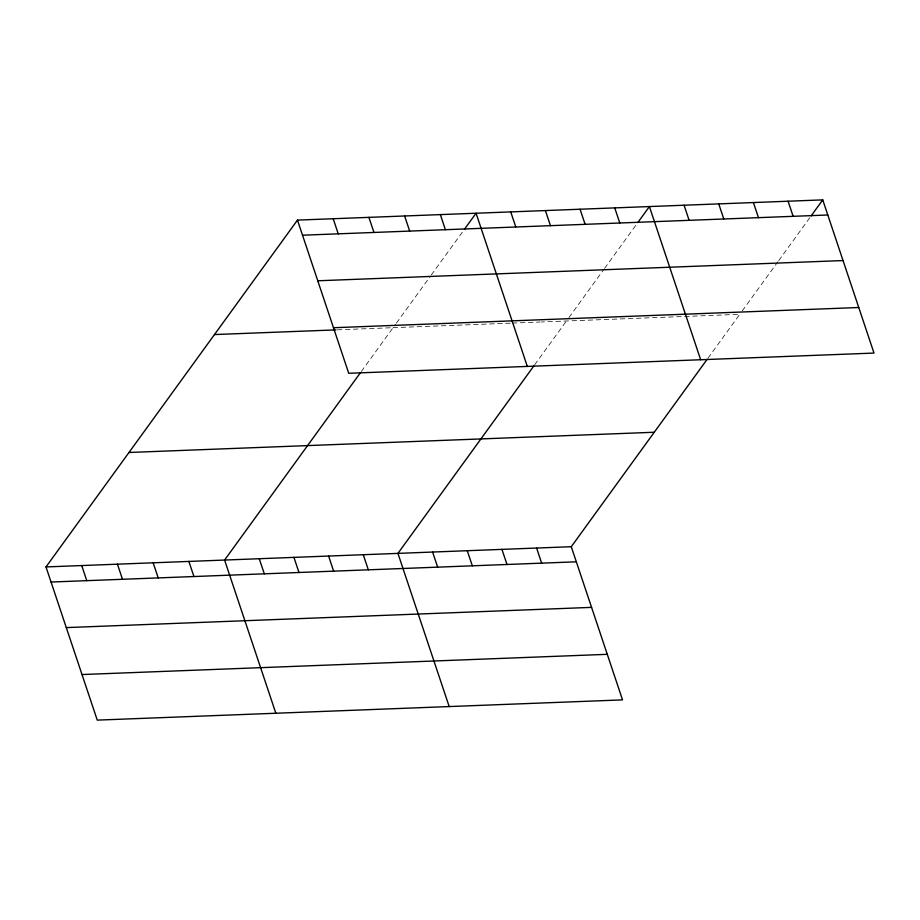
<?xml version="1.0" encoding="UTF-8"?>
<svg xmlns="http://www.w3.org/2000/svg" width="920" height="920" viewBox="0 0 920 920"><rect width="100%" height="100%" fill="white"/><g stroke="black" fill="none" stroke-linecap="round" stroke-linejoin="round"><path stroke-width="0.69" stroke-dasharray="4.6 3.45" d="M361.318 371.484L395.565 324.254M396.393 323.104L430.422 276.184M431.25 275.034L462.783 231.541M534.658 364.803L566.421 321.011M568.905 317.572L603.761 269.502M604.589 268.364L636.962 223.721M707.997 358.133L739.76 314.341L541.454 321.966M742.244 310.902L777.929 261.683M778.757 260.544L810.301 217.051M337.353 329.832L391.644 327.738M393.081 327.681L510.945 323.15M512.337 323.092L540.074 322.023"/><path stroke-width="1.38" d="M707.192 359.26L571.274 546.71L622.529 699.89L97.255 720.119L46 566.927L297.471 220.11L822.744 199.881L874 353.073L348.726 373.29L297.471 220.11M360.502 372.6L224.595 560.05L275.851 713.241M464.45 229.252L476.065 213.233L527.321 366.424M533.853 365.93L397.934 553.38L449.19 706.56M637.79 222.582L649.405 206.563L700.66 359.743M811.13 215.912L822.744 199.881M302.519 235.209L827.804 214.992M317.768 280.784L843.042 260.555M333.477 327.727L858.751 307.51M214.486 334.558L335.926 329.889M128.984 452.479L654.258 432.25M46 566.927L571.274 546.71M51.048 582.038L576.334 561.809M66.297 627.601L591.571 607.372M82.007 674.544L607.28 654.327M788.072 201.215L793.132 216.327M753.411 202.549L758.459 217.66M718.738 203.895L723.798 218.994M684.077 205.229L689.126 220.328M614.732 207.897L619.793 222.996M580.072 209.231L585.12 224.33M545.399 210.565L550.459 225.664M510.726 211.899L515.786 226.998M440.346 214.613L445.395 229.712M536.601 548.044L541.661 563.143M404.627 215.981L409.676 231.092M501.94 549.378L506.989 564.477M368.909 217.361L373.957 232.461M467.268 550.712L472.328 565.811M333.19 218.73L338.238 233.841M432.607 552.046L437.655 567.145M363.262 554.714L368.322 569.813M328.601 556.048L333.649 571.159M293.928 557.382L298.988 572.493M259.256 558.716L264.316 573.827M188.876 561.43L193.924 576.529M153.157 562.798L158.205 577.909M117.438 564.178L122.486 579.289M81.719 565.558L86.767 580.658"/></g></svg>
